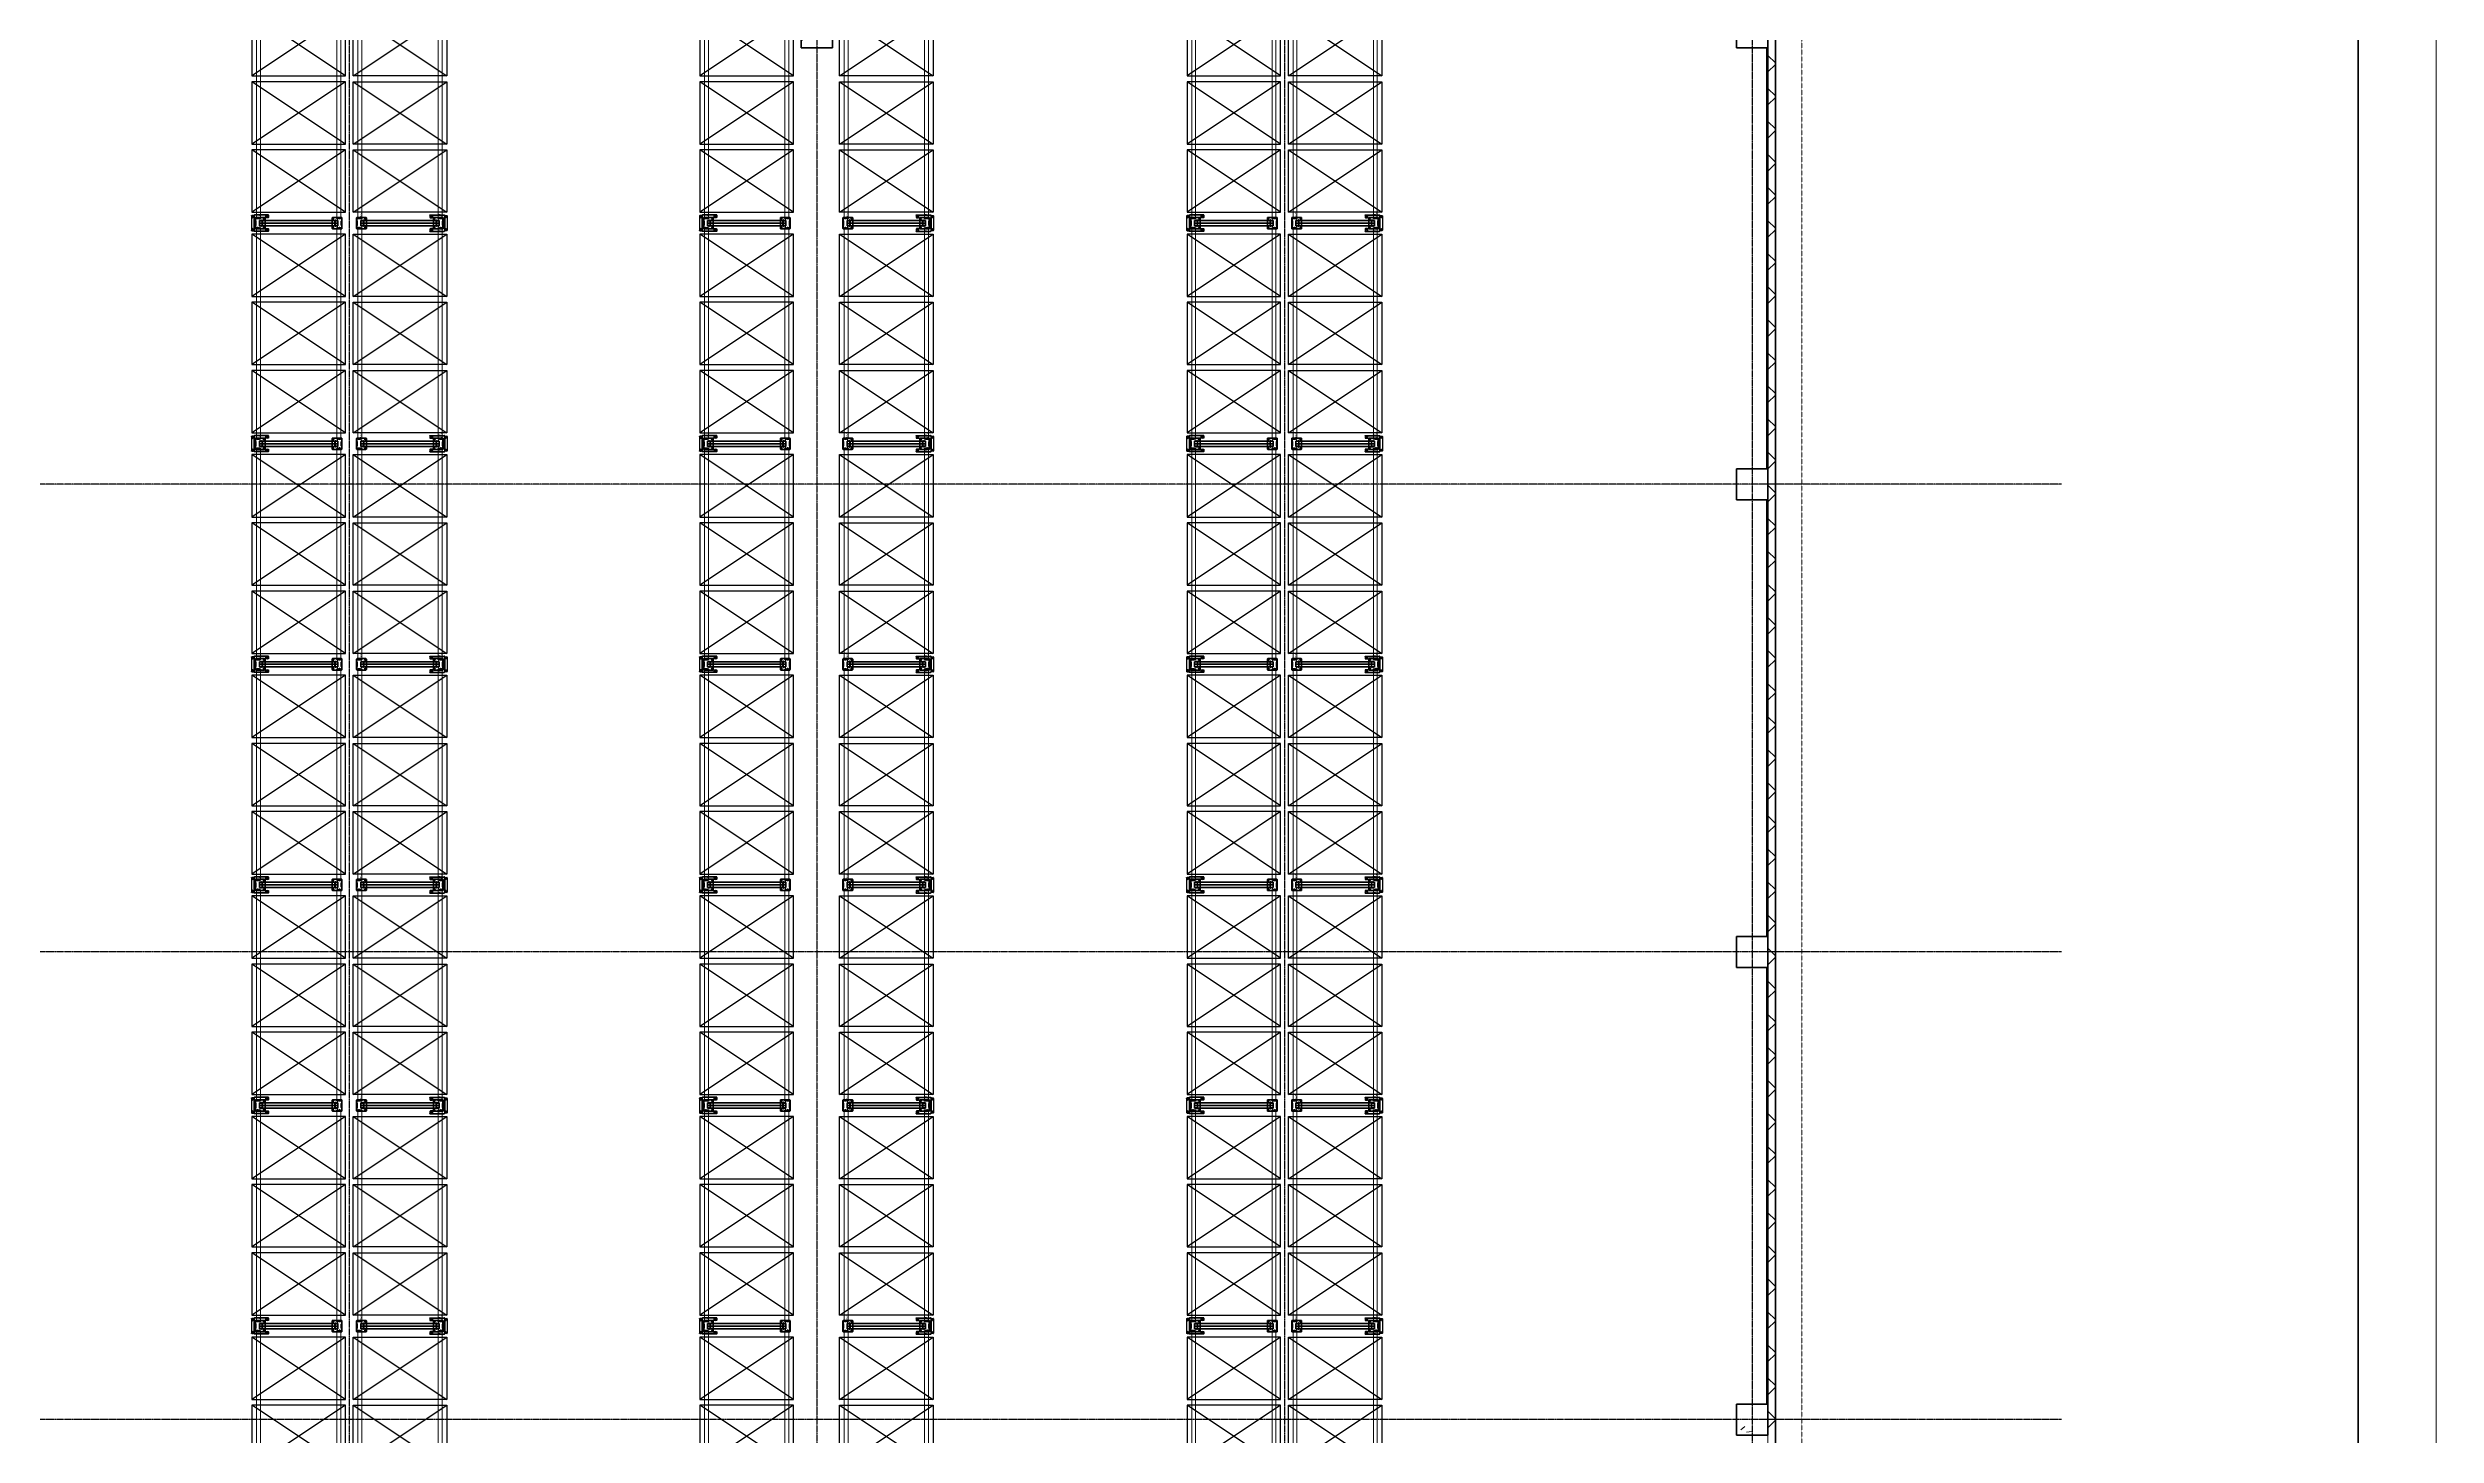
# Model space of a CAD drawing. Header units: millimetres. Extents: x 2140 to 223837, y 2113 to 170313.
# Drawn here: x 90293 to 120940, y 65558 to 83358 of the extents above; entities that cross this region are included whole.
import ezdxf

# ---------------------------------------------------------------- set-up
doc = ezdxf.new("R2010")
doc.units = ezdxf.units.MM
doc.linetypes.add('ADSK_Штриховая_ш3 п1_5', pattern=[4.5, 3, -1.5])
doc.linetypes.add('Линия сетки', pattern=[22.225, 12.7, -3.175, 3.175, -3.175])
for name, color, linetype, lineweight in [('1.Балка', 5, 'Continuous', 0), ('3.Опора', 7, 'Continuous', 0), ('G-ANNO-TTLB', 7, 'Continuous', 30), ('G-ANNO-TTLB-THIN', 7, 'Continuous', 20), ('S-COLS', 7, 'Continuous', 18)]:
    doc.layers.add(name, color=color, linetype=linetype, lineweight=lineweight)
for name, color, linetype in [('12.Секция', 7, 'Continuous'), ('2.Стойка', 7, 'Continuous'), ('отбойники', 1, 'Continuous'), ('Размеры', 7, 'Continuous'), ('Стены', 7, 'Continuous')]:
    doc.layers.add(name, color=color, linetype=linetype)
doc.styles.add('Курсив', font='isocpeui.ttf')
doc.dimstyles.new('Рзм блок', dxfattribs={"dimtxt": 40, "dimasz": 80, "dimexe": 0.18, "dimexo": 0, "dimgap": 5, "dimtad": 1, "dimtoh": 1, "dimdec": 0, "dimzin": 0, "dimdsep": 46, "dimtxsty": 'Курсив', "dimblk": 'NONE', "dimcen": 0.09, "dimse1": 1, "dimse2": 1, "dimsd1": 1, "dimsd2": 1, "dimadec": 0, "dimazin": 0, "dimtfac": 1, "dimtdec": 0, "dimtofl": 0, "dimtmove": 0, "dimatfit": 2, "dimldrblk": 'NONE', "dimfxl": 0.18, "dimtolj": 1, "dimtzin": 0, "dimarcsym": 0})

# ---------------------------------------------------------------- blocks, each defined once
blk = doc.blocks.new('Опора FSус 120')
at = {"layer": '3.Опора', "color": 0, "linetype": 'Continuous', "lineweight": 25}
for p, q in [((-73, 120), (-73, 5)), ((68, 125), (-68, 125)), ((-68, 0), (68, 0)), ((-34, 85), (-34, 71)), ((-34, 61), (-34, 71)), ((-31, 61), (-34, 61)), ((-31, 85), (-31, 71)), ((-31, 71), (-31, 61)), ((28, 91), (-28, 91)), ((28, 88), (-28, 88)), ((31, 71), (31, 85)), ((31, 61), (31, 71)), ((34, 61), (31, 61)), ((34, 71), (34, 85)), ((34, 71), (34, 61)), ((73, 5), (73, 120))]:
    blk.add_line(p, q, dxfattribs=at)
at = {"layer": '3.Опора', "color": 0}
for p, q in [((-30, 73), (-35, 73)), ((30, 73), (35, 73))]:
    blk.add_line(p, q, dxfattribs=at)
for points in [[(-31, 77.5), (-34, 77.5), (-34, 68.5), (-31, 68.5)], [(31, 77.5), (34, 77.5), (34, 68.5), (31, 68.5)]]:
    blk.add_lwpolyline(points, close=True, dxfattribs=at)
at = {"layer": '3.Опора', "color": 0, "linetype": 'Continuous', "lineweight": 25}
for centre in [(-56, 112), (56, 112)]:
    blk.add_circle(centre, 7.5, dxfattribs=at)
for centre, radius, start, end in [((-68, 120), 5, 90, 180), ((-68, 5), 5, 180, 270), ((-28, 85), 6, 90, 180), ((-28, 85), 3, 90, 180), ((28, 85), 6, 0, 90), ((28, 85), 3, 0, 90), ((68, 120), 5, 0, 90), ((68, 5), 5, 270, 0)]:
    blk.add_arc(centre, radius, start, end, dxfattribs=at)
blk = doc.blocks.new('Стойка FSус 120')
at = {"color": 0, "linetype": 'ByBlock', "lineweight": 0}
for p, q in [((-60, 42), (-60, 35)), ((-60, 20), (-53, 20)), ((-60, 5), (-60, -1)), ((-58, 42), (-58, 35)), ((-58, 31), (-57, 31)), ((-57, 9), (-58, 9)), ((-58, 5), (-58, -1)), ((-38, 53), (-57, 46)), ((-38, 51), (-57, 44)), ((-57, 33), (-56, 32)), ((-56, 8), (-57, 7)), ((-56, 29), (-56, 11)), ((-56, 26), (-54, 26)), ((-54, 14), (-56, 14)), ((-54, 29), (-54, 11)), ((-47, 73), (-39, 73)), ((-47, 73), (-47, 71)), ((-47, 71), (-39, 71)), ((-38, 62), (-34, 62)), ((-37, 69), (-37, 55)), ((-35, 66), (-37, 66)), ((-37, 58), (-35, 58)), ((-35, 69), (-35, 55)), ((-28, -2), (-26, 0)), ((-23, 2), (23, 2)), ((-23, 0), (23, 0)), ((26, 0), (28, -2)), ((38, 62), (34, 62)), ((35, 55), (35, 69)), ((37, 66), (35, 66)), ((35, 58), (37, 58)), ((37, 55), (37, 69)), ((57, 46), (38, 53)), ((57, 44), (38, 51)), ((39, 73), (47, 73)), ((39, 71), (47, 71)), ((47, 73), (47, 71)), ((60, 20), (53, 20)), ((54, 11), (54, 29)), ((56, 26), (54, 26)), ((54, 14), (56, 14)), ((56, 32), (57, 33)), ((56, 11), (56, 29)), ((57, 7), (56, 8)), ((57, 31), (58, 31)), ((58, 9), (57, 9)), ((58, 35), (58, 42)), ((58, -1), (58, 5)), ((60, 35), (60, 42)), ((60, -1), (60, 5)), ((-56, -3), (-48, -3)), ((-56, -5), (-48, -5)), ((-48, -3), (-46, -3)), ((-48, -3), (-48, -5)), ((-46, -5), (-48, -5)), ((-46, -3), (-46, -3)), ((-46, -3), (-37, -3)), ((-46, -5), (-46, -5)), ((-37, -5), (-46, -5)), ((-37, -3), (-36, -3)), ((-36, -5), (-37, -5)), ((-36, -3), (-29, -3)), ((-36, -3), (-36, -5)), ((-36, -5), (-29, -5)), ((-26, -3), (-25, -1)), ((25, -1), (26, -3)), ((29, -3), (36, -3)), ((29, -5), (36, -5)), ((37, -3), (36, -3)), ((36, -3), (36, -5)), ((36, -5), (37, -5)), ((46, -3), (37, -3)), ((37, -5), (46, -5)), ((48, -3), (46, -3)), ((46, -3), (46, -3)), ((46, -5), (48, -5)), ((46, -5), (46, -5)), ((48, -3), (56, -3)), ((48, -3), (48, -5)), ((48, -5), (56, -5))]:
    blk.add_line(p, q, dxfattribs=at)
for centre, radius, start, end in [((-56, 42), 4, 110, 180), ((-56, 35), 4, 180, 240), ((-56, 5), 4, 120, 180), ((-56, 42), 2, 110, 180), ((-56, 35), 2, 180, 240), ((-56, 5), 2, 120, 180), ((-58, 29), 2, 0, 60), ((-58, 11), 2, 300, 0), ((-58, 29), 4, 0, 60), ((-58, 11), 4, 300, 0), ((-39, 69), 4, 0, 90), ((-39, 69), 2, 0, 90), ((-39, 55), 4, 290, 0), ((-39, 55), 2, 290, 0), ((-23, -2), 4, 90, 150), ((-23, -2), 2, 90, 150), ((23, -2), 4, 30, 90), ((23, -2), 2, 30, 90), ((39, 69), 4, 90, 180), ((39, 55), 4, 180, 250), ((39, 69), 2, 90, 180), ((39, 55), 2, 180, 250), ((58, 29), 4, 120, 180), ((58, 11), 4, 180, 240), ((58, 29), 2, 120, 180), ((58, 11), 2, 180, 240), ((56, 42), 4, 0, 70), ((56, 42), 2, 0, 70), ((56, 35), 2, 300, 0), ((56, 5), 2, 0, 60), ((56, 35), 4, 300, 0), ((56, 5), 4, 0, 60), ((-56, -1), 4, 180, 270), ((-56, -1), 2, 180, 270), ((-29, -1), 2, 270, 330), ((-29, -1), 4, 270, 330), ((29, -1), 4, 210, 270), ((29, -1), 2, 210, 270), ((56, -1), 2, 270, 0), ((56, -1), 4, 270, 0)]:
    blk.add_arc(centre, radius, start, end, dxfattribs=at)
blk = doc.blocks.new('*D332')
at = {"layer": 'Defpoints', "color": 0, "linetype": 'ByBlock', "transparency": 16777216}
for p in [(65, 55), (65, 26), (2765, 55)]:
    blk.add_point(p, dxfattribs=at)
at = {"layer": 'Defpoints', "color": 0, "linetype": 'ByBlock', "transparency": 16777216, "insert": (2724, 41), "char_height": 20, "attachment_point": 5, "style": 'Курсив'}
blk.add_mtext('\\A1;2700', dxfattribs=at)
blk = doc.blocks.new('_None')
blk = doc.blocks.new('*D333')
at = {"layer": 'Defpoints', "color": 0, "linetype": 'ByBlock', "transparency": 16777216}
for p in [(65, 1064), (65, 1035), (2765, 1035)]:
    blk.add_point(p, dxfattribs=at)
at = {"layer": 'Defpoints', "color": 0, "linetype": 'ByBlock', "transparency": 16777216, "insert": (2724, 1080), "char_height": 20, "attachment_point": 5, "style": 'Курсив'}
blk.add_mtext('\\A1;2700', dxfattribs=at)
blk = doc.blocks.new('*U1979')
at = {"layer": 'Размеры', "color": 251, "true_color": 0x636466}
for p, q in [((-10, 0), (-5, 9)), ((-5, -9), (-10, 0)), ((-5, 9), (5, 9)), ((5, 9), (10, 0)), ((10, 0), (5, -9)), ((5, -9), (-5, -9))]:
    blk.add_line(p, q, dxfattribs=at)
for radius in [11, 5]:
    blk.add_circle((0, 0), radius, dxfattribs=at)
blk = doc.blocks.new('*U1980')
at = {"layer": 'Размеры', "color": 251, "true_color": 0x636466}
for p, q in [((-10, 0), (-5, 9)), ((-5, -9), (-10, 0)), ((-5, 9), (5, 9)), ((5, 9), (10, 0)), ((10, 0), (5, -9)), ((5, -9), (-5, -9))]:
    blk.add_line(p, q, dxfattribs=at)
for radius in [11, 5]:
    blk.add_circle((0, 0), radius, dxfattribs=at)
blk = doc.blocks.new('*U1981')
at = {"layer": 'Размеры', "color": 251, "true_color": 0x636466}
for p, q in [((-10, 0), (-5, 9)), ((-5, -9), (-10, 0)), ((-5, 9), (5, 9)), ((5, 9), (10, 0)), ((10, 0), (5, -9)), ((5, -9), (-5, -9))]:
    blk.add_line(p, q, dxfattribs=at)
for radius in [11, 5]:
    blk.add_circle((0, 0), radius, dxfattribs=at)
blk = doc.blocks.new('*U1975')
at = {"layer": 'Размеры', "color": 251, "true_color": 0x636466}
for p, q in [((-10, 0), (-5, 9)), ((-5, -9), (-10, 0)), ((-5, 9), (5, 9)), ((5, 9), (10, 0)), ((10, 0), (5, -9)), ((5, -9), (-5, -9))]:
    blk.add_line(p, q, dxfattribs=at)
for radius in [11, 5]:
    blk.add_circle((0, 0), radius, dxfattribs=at)
blk = doc.blocks.new('*U1875')
h = blk.add_hatch(color=0)
h.dxf.hatch_style = 1
h.paths.add_polyline_path([(105, 160), (101, 160), (101, 160), (101, 60), (105, 60)])
h.paths.add_polyline_path([(-101, 160), (-105, 160), (-105, 60), (-101, 60)])
h.paths.add_polyline_path([(105, -22), (105, 29), (101, 29), (101, -22), (101, -22, -0.414214), (97, -26), (-97, -26, -0.414214), (-101, -22), (-101, 29), (-105, 29), (-105, -22, 0.414214), (-97, -30), (97, -30, 0.414214)])
at = {"color": 0}
for p, q in [((-100, 54), (-106, 54)), ((-100, 34), (-106, 34)), ((106, 54), (100, 54)), ((106, 34), (100, 34))]:
    blk.add_line(p, q, dxfattribs=at)
at = {"color": 0, "linetype": 'Continuous', "lineweight": 25}
for p, q in [((-105, 160), (-101, 160)), ((-105, 160), (-105, 46)), ((-105, 46), (-105, 42)), ((-105, 46), (-105, 42)), ((-105, 46), (-105, 42)), ((-105, 42), (-105, -22)), ((-105, 42), (-105, -22)), ((-101, 160), (-101, 160)), ((-97, 160), (-101, 160)), ((-101, 160), (-101, 46)), ((-101, 125), (-97, 125)), ((-101, 42), (-101, 46)), ((-101, 42), (-101, 46)), ((-101, 42), (-101, 46)), ((-101, 42), (-101, -22)), ((-101, 42), (-101, -22)), ((-75, 160), (-97, 160)), ((-97, 125), (-75, 125)), ((-70, 130), (-70, 155)), ((70, 155), (70, 130)), ((97, 160), (75, 160)), ((75, 125), (97, 125)), ((101, 160), (97, 160)), ((97, 125), (101, 125)), ((101, 160), (101, 46)), ((101, 160), (105, 160)), ((101, 160), (101, 160)), ((101, 47), (101, 42)), ((101, 47), (101, 42)), ((101, 42), (101, 46)), ((101, 42), (101, -22)), ((101, 42), (101, -22)), ((105, 160), (105, 46)), ((105, 160), (105, 160)), ((105, 42), (105, 47)), ((105, 42), (105, 47)), ((105, 46), (105, 42)), ((105, 42), (105, -22)), ((105, 42), (105, -22)), ((97, -26), (-97, -26)), ((97, -30), (-97, -30)), ((-97, -30), (-97, -34)), ((-97, -56), (-97, -34)), ((92, -61), (-92, -61)), ((97, -34), (97, -30)), ((97, -34), (97, -56))]:
    blk.add_line(p, q, dxfattribs=at)
at = {"color": 61, "true_color": 0xedee99}
blk.add_line((0, 0), (0, -5), dxfattribs=at)
at = {"color": 0}
for points in [[(-101, 60), (-105, 60), (-105, 29), (-101, 29)], [(105, 60), (101, 60), (101, 29), (105, 29)]]:
    blk.add_lwpolyline(points, close=True, dxfattribs=at)
at = {"color": 0, "linetype": 'Continuous', "lineweight": 25}
for centre in [(-82, 143), (82, 143), (-80, -49), (80, -49)]:
    blk.add_circle(centre, 6, dxfattribs=at)
for centre, radius, start, end in [((-75, 155), 5, 0, 90), ((-75, 130), 5, 270, 0), ((75, 155), 5, 90, 180), ((75, 130), 5, 180, 270), ((-97, -22), 8, 180, 270), ((-97, -22), 4, 180, 270), ((-92, -56), 5, 180, 270), ((92, -56), 5, 270, 0), ((97, -22), 8, 270, 0), ((97, -22), 4, 270, 0)]:
    blk.add_arc(centre, radius, start, end, dxfattribs=at)
at = {"layer": 'отбойники', "color": 0, "rotation": 180}
for name, p in [('*U1981', (-82, 143)), ('*U1975', (82, 143)), ('*U1980', (-80, -49)), ('*U1979', (80, -49))]:
    blk.add_blockref(name, p, dxfattribs=at)
blk = doc.blocks.new('Сборный железобетон-Колонна 1 - 800x400-V47-В_АР_ПЭ_01 Этаж')
at = {"layer": 'S-COLS', "lineweight": 9}
h = blk.add_hatch(dxfattribs=at)
h.set_pattern_fill('FP_48', color=256, style=0, pattern_type=2)
h.set_pattern_definition([(320, (847.8, 36276.9), (-127.512, -1457.472), [152.4, -1676.4]), (265, (847.8, 36276.9), (1528.454, 281.94), [121.92, -1341.12]), (10.451, (837.2, 36155.4), (1400.93, -1175.54), [129.52, -1424.72]), (316.184, (1254.2, 36276.9), (-336.34, -2168.63), [228.6, -2514.6]), (6.636, (1226.2, 36096.2), (1979.42, -1899.22), [194.28, -2137.08]), (261.184, (1254.2, 36277), (1979.4, -1899.24), [182.88, -2011.68]), (291, (1152.6, 36073.7), (-818.12, -1212.915), [152.4, -1676.4]), (236, (1152.6, 36073.7), (1473.504, -494.42), [121.92, -1341.12]), (341.451, (1084.4, 35972.6), (655.37, -1707.337), [129.52, -1424.72]), (307.5, (847.8, 36276.9), (676.44, -24.7094), [67.056, -1257.808, 67.056, -2640.584]), (307.5, (847.8, 36276.9), (676.44, -24.7094), [-1391.92, -1294.384, 67.056, -1279.144]), (277.5, (847.8, 36276.9), (801.444, -534.558), [67.056, -709.168, 67.056, -1227.328, -513.08]), (277.5, (847.8, 36276.9), (801.444, -534.558), [-2070.608, 67.056, -446.024]), (237.5, (847.8, 36730.04), (-45.831, -1084.7275), [67.056, -440.944, 67.056, -1517.904, -2103.12]), (237.5, (847.8, 36730.04), (-45.831, -1084.7275), [-2092.96, 67.056, -2036.064]), (227.5, (847.8, 36933.2), (203.414, -1185.035), [67.056, -593.344, 67.056, -985.52, -1493.52]), (227.5, (847.8, 36933.2), (203.414, -1185.035), [-1712.976, 67.056, -1426.464])])
h.paths.add_polyline_path([(-425, -175), (375, -175), (375, 225), (-425, 225), (-425, -165)], flags=0)
at = {"layer": 'S-COLS', "lineweight": 40}
for p, q in [((375, 225), (-425, 225)), ((-425, 225), (-425, 215)), ((-425, 215), (-425, -165)), ((375, 215), (375, 225)), ((375, -165), (375, 215)), ((-425, -165), (-425, -175)), ((-425, -175), (375, -175)), ((375, -175), (375, -165))]:
    blk.add_line(p, q, dxfattribs=at)
blk = doc.blocks.new('_Лист АР - А1К-736802-План на отм_ 0_000')
at = {"layer": 'G-ANNO-TTLB', "lineweight": 50}
blk.add_line((-197, -143.5), (-197, 687.5), dxfattribs=at)
at = {"layer": 'G-ANNO-TTLB-THIN'}
blk.add_line((-192, 692.5), (-192, -148.5), dxfattribs=at)
blk = doc.blocks.new('Сборный железобетон-Колонна 1 - 800x400-V29-В_АР_ПЭ_01 Этаж')
at = {"layer": 'S-COLS', "lineweight": 9}
h = blk.add_hatch(dxfattribs=at)
h.set_pattern_fill('FP_30', color=256, style=0, pattern_type=2)
h.set_pattern_definition([(320, (847.8, 48276.9), (-127.512, -1457.472), [152.4, -1676.4]), (265, (847.8, 48276.9), (1528.454, 281.942), [121.92, -1341.12]), (10.451, (837.2, 48155.4), (1400.933, -1175.54), [129.52, -1424.72]), (316.184, (1254.2, 48276.9), (-336.34, -2168.63), [228.6, -2514.6]), (6.636, (1226.2, 48096.2), (1979.42, -1899.22), [194.28, -2137.08]), (261.184, (1254.2, 48277), (1979.4, -1899.24), [182.88, -2011.68]), (291, (1152.6, 48073.7), (-818.121, -1212.915), [152.4, -1676.4]), (236, (1152.6, 48073.7), (1473.504, -494.417), [121.92, -1341.12]), (341.451, (1084.4, 47972.6), (655.37, -1707.337), [129.52, -1424.72]), (307.5, (847.8, 48276.9), (676.44, -24.7094), [67.056, -1257.808, 67.056, -2640.584]), (307.5, (847.8, 48276.9), (676.44, -24.7094), [-1391.92, -1294.384, 67.056, -1279.144]), (277.5, (847.8, 48276.9), (801.444, -534.558), [67.056, -709.168, 67.056, -1227.328, -513.08]), (277.5, (847.8, 48276.9), (801.444, -534.558), [-2070.608, 67.056, -446.024]), (237.5, (847.8, 48730.04), (-45.831, -1084.7275), [67.056, -440.944, 67.056, -1517.904, -2103.12]), (237.5, (847.8, 48730.04), (-45.831, -1084.7275), [-2092.96, 67.056, -2036.064]), (227.5, (847.8, 48933.2), (203.414, -1185.035), [67.056, -593.344, 67.056, -985.52, -1493.52]), (227.5, (847.8, 48933.2), (203.414, -1185.035), [-1712.976, 67.056, -1426.464])])
h.paths.add_polyline_path([(-425, 225), (-425, -175), (375, -175), (375, 225)], flags=0)
at = {"layer": 'S-COLS', "lineweight": 40}
for p, q in [((375, 225), (-425, 225)), ((-425, 225), (-425, 215)), ((-425, 215), (-425, -165)), ((375, 215), (375, 225)), ((375, -165), (375, 215)), ((-425, -165), (-425, -175)), ((-425, -175), (375, -175)), ((375, -175), (375, -165))]:
    blk.add_line(p, q, dxfattribs=at)
blk = doc.blocks.new('Сборный железобетон-Колонна квадратного сечения - 400x400-V62-В_АР_ПЭ_01 Этаж')
at = {"layer": 'S-COLS', "lineweight": 9}
h = blk.add_hatch(dxfattribs=at)
h.set_pattern_fill('FP_63', color=256, style=0, pattern_type=2)
h.set_pattern_definition([(50, (-48276.9, 6897.8), (1457.472, -127.512), [152.4, -1676.4]), (355, (-48276.9, 6897.8), (-281.942, 1528.454), [121.92, -1341.12]), (100.451, (-48155.4, 6887.2), (1175.54, 1400.933), [129.52, -1424.72]), (46.184, (-48276.9, 7304.2), (2168.63, -336.34), [228.6, -2514.6]), (96.636, (-48096.2, 7276.2), (1899.22, 1979.42), [194.28, -2137.08]), (351.184, (-48277, 7304.2), (1899.24, 1979.4), [182.88, -2011.68]), (21, (-48073.7, 7202.6), (1212.915, -818.121), [152.4, -1676.4]), (326, (-48073.7, 7202.6), (494.417, 1473.504), [121.92, -1341.12]), (71.451, (-47972.6, 7134.4), (1707.337, 655.37), [129.52, -1424.72]), (37.5, (-48276.9, 6897.8), (24.7094, 676.44), [67.056, -1257.808, 67.056, -2640.584]), (37.5, (-48276.9, 6897.8), (24.7094, 676.44), [-1391.92, -1294.384, 67.056, -1279.144]), (7.5, (-48276.9, 6897.8), (534.558, 801.444), [67.056, -709.168, 67.056, -1227.328, -513.08]), (7.5, (-48276.9, 6897.8), (534.558, 801.444), [-2070.608, 67.056, -446.024]), (327.5, (-48730.04, 6897.8), (1084.7275, -45.831), [67.056, -440.944, 67.056, -3621.024]), (327.5, (-48730.04, 6897.8), (1084.7275, -45.831), [-575.056, -1517.904, 67.056, -2036.064]), (317.5, (-48933.2, 6897.8), (1185.035, 203.414), [67.056, -593.344, 67.056, -985.52, -1493.52]), (317.5, (-48933.2, 6897.8), (1185.035, 203.414), [-1712.976, 67.056, -1426.464])])
h.paths.add_polyline_path([(-225, -175), (175, -175), (173, 225), (-225, 225)], flags=0)
at = {"layer": 'S-COLS', "lineweight": 40}
for p, q in [((-223, 225), (-225, 225)), ((-225, 225), (-225, -175)), ((173, 225), (-223, 225)), ((175, 225), (173, 225)), ((175, -175), (175, 225)), ((-225, -175), (-223, -175)), ((-223, -175), (173, -175)), ((173, -175), (175, -175))]:
    blk.add_line(p, q, dxfattribs=at)
blk = doc.blocks.new('Сборный железобетон-Колонна квадратного сечения - 400x400-V63-В_АР_ПЭ_01 Этаж')
at = {"layer": 'S-COLS', "lineweight": 9}
h = blk.add_hatch(dxfattribs=at)
h.set_pattern_fill('FP_64', color=256, style=0, pattern_type=2)
h.set_pattern_definition([(50, (-48276.9, 12897.8), (1457.472, -127.512), [152.4, -1676.4]), (355, (-48276.9, 12897.8), (-281.942, 1528.454), [121.92, -1341.12]), (100.451, (-48155.4, 12887.2), (1175.54, 1400.933), [129.52, -1424.72]), (46.184, (-48276.9, 13304.2), (2168.63, -336.34), [228.6, -2514.6]), (96.636, (-48096.2, 13276.2), (1899.22, 1979.42), [194.28, -2137.08]), (351.184, (-48277, 13304.2), (1899.24, 1979.4), [182.88, -2011.68]), (21, (-48073.7, 13202.6), (1212.915, -818.121), [152.4, -1676.4]), (326, (-48073.7, 13202.6), (494.417, 1473.504), [121.92, -1341.12]), (71.451, (-47972.6, 13134.4), (1707.337, 655.37), [129.52, -1424.72]), (37.5, (-48276.9, 12897.8), (24.7094, 676.44), [67.056, -1257.808, 67.056, -2640.584]), (37.5, (-48276.9, 12897.8), (24.7094, 676.44), [-1391.92, -1294.384, 67.056, -1279.144]), (7.5, (-48276.9, 12897.8), (534.558, 801.444), [67.056, -709.168, 67.056, -1740.408]), (7.5, (-48276.9, 12897.8), (534.558, 801.444), [-843.28, -1227.328, 67.056, -446.024]), (327.5, (-48730.04, 12897.8), (1084.7275, -45.831), [67.056, -440.944, 67.056, -3621.024]), (327.5, (-48730.04, 12897.8), (1084.7275, -45.831), [-575.056, -1517.904, 67.056, -2036.064]), (317.5, (-48933.2, 12897.8), (1185.035, 203.414), [67.056, -593.344, 67.056, -985.52, -1493.52]), (317.5, (-48933.2, 12897.8), (1185.035, 203.414), [-1712.976, 67.056, -1426.464])])
h.paths.add_polyline_path([(-225, -175), (175, -175), (173, 225), (-225, 225)], flags=0)
at = {"layer": 'S-COLS', "lineweight": 40}
for p, q in [((-223, 225), (-225, 225)), ((-225, 225), (-225, -175)), ((173, 225), (-223, 225)), ((175, 225), (173, 225)), ((175, -175), (175, 225)), ((-225, -175), (-223, -175)), ((-223, -175), (173, -175)), ((173, -175), (175, -175))]:
    blk.add_line(p, q, dxfattribs=at)
blk = doc.blocks.new('Сборный железобетон-Колонна квадратного сечения - 400x400-V64-В_АР_ПЭ_01 Этаж')
at = {"layer": 'S-COLS', "lineweight": 9}
h = blk.add_hatch(dxfattribs=at)
h.set_pattern_fill('FP_65', color=256, style=0, pattern_type=2)
h.set_pattern_definition([(50, (-48276.9, 18897.8), (1457.472, -127.512), [152.4, -1676.4]), (355, (-48276.9, 18897.8), (-281.942, 1528.454), [121.92, -1341.12]), (100.451, (-48155.4, 18887.2), (1175.54, 1400.933), [129.52, -1424.72]), (46.184, (-48276.9, 19304.2), (2168.63, -336.34), [228.6, -2514.6]), (96.636, (-48096.2, 19276.2), (1899.22, 1979.42), [194.28, -2137.08]), (351.184, (-48277, 19304.2), (1899.24, 1979.4), [182.88, -2011.68]), (21, (-48073.7, 19202.6), (1212.915, -818.121), [152.4, -1676.4]), (326, (-48073.7, 19202.6), (494.417, 1473.504), [121.92, -1341.12]), (71.451, (-47972.6, 19134.4), (1707.337, 655.37), [129.52, -1424.72]), (37.5, (-48276.9, 18897.8), (24.7094, 676.44), [67.056, -1257.808, 67.056, -2640.584]), (37.5, (-48276.9, 18897.8), (24.7094, 676.44), [-1391.92, -1294.384, 67.056, -1279.144]), (7.5, (-48276.9, 18897.8), (534.558, 801.444), [67.056, -709.168, 67.056, -1740.408]), (7.5, (-48276.9, 18897.8), (534.558, 801.444), [-843.28, -1227.328, 67.056, -446.024]), (327.5, (-48730.04, 18897.8), (1084.7275, -45.831), [67.056, -440.944, 67.056, -3621.024]), (327.5, (-48730.04, 18897.8), (1084.7275, -45.831), [-575.056, -1517.904, 67.056, -2036.064]), (317.5, (-48933.2, 18897.8), (1185.035, 203.414), [67.056, -593.344, 67.056, -985.52, -1493.52]), (317.5, (-48933.2, 18897.8), (1185.035, 203.414), [-1712.976, 67.056, -1426.464])])
h.paths.add_polyline_path([(-225, -175), (175, -175), (173, 225), (-225, 225)], flags=0)
at = {"layer": 'S-COLS', "lineweight": 40}
for p, q in [((-223, 225), (-225, 225)), ((-225, 225), (-225, -175)), ((173, 225), (-223, 225)), ((175, 225), (173, 225)), ((175, -175), (175, 225)), ((-225, -175), (-223, -175)), ((-223, -175), (173, -175)), ((173, -175), (175, -175))]:
    blk.add_line(p, q, dxfattribs=at)
blk = doc.blocks.new('Помещение')
at = {"lineweight": 9}
h = blk.add_hatch(dxfattribs=at)
h.set_pattern_fill('FP_99', color=256, style=0, pattern_type=2)
h.set_pattern_definition([(45, (61770, 82517.75), (-212.132, 212.132), []), (135, (61770, 82517.75), (-212.132, -212.132), [])])
h.paths.add_polyline_path([(110319.9036, 33246.9347), (110319.9036, 37634.9347), (110223.9036, 37634.9347), (110223.9036, 33246.9347)], flags=0)
h.paths.add_polyline_path([(110319.9036, 38644.9347), (110319.9036, 42044.9347), (110223.9036, 42044.9347), (110223.9036, 38644.9347)], flags=0)
h.paths.add_polyline_path([(110319.9036, 43054.9347), (110319.9036, 45994.9347), (110223.9036, 45994.9347), (110223.9036, 43054.9347), (110243.1196, 43054.9347)], flags=0)
h.paths.add_polyline_path([(110319.9036, 48494.9347), (110319.9036, 48794.9347), (110223.9036, 48794.9347), (110223.9036, 48494.9347)], flags=0)
h.paths.add_polyline_path([(110319.9036, 51294.9347), (110319.9036, 96224.9347), (110223.9036, 96224.9347), (110223.9036, 51294.9347)], flags=0)
h.paths.add_polyline_path([(110223.9036, 97234.9347), (110319.9036, 97234.9347), (110319.9036, 141994.9347), (110223.9036, 141994.9347), (110223.9036, 97632.6116)], flags=0)
h.paths.add_polyline_path([(110223.9036, 144494.9347), (110319.9036, 144494.9347), (110319.9036, 144794.9347), (110223.9036, 144794.9347)], flags=0)
h.paths.add_polyline_path([(110319.9036, 147294.9347), (110319.9036, 150434.9347), (110223.9036, 150434.9347), (110223.9036, 147294.9347)], flags=0)
h.paths.add_polyline_path([(110319.9036, 151444.9347), (110319.9036, 159946.9347), (110223.9036, 159944.9347), (110223.9036, 151444.9347)], flags=0)
at = {"color": 9, "linetype": 'Линия сетки', "true_color": 0xc7c8ca}
for p, q in [((92021.9036, 162172.4828), (92021.9036, 22887.2413)), ((98021.9036, 162172.4828), (98021.9036, 22887.2413)), ((104021.9036, 162172.4828), (104021.9036, 22887.2413)), ((110021.9036, 162172.4828), (110021.9036, 22887.2413)), ((113992.9741, 75644.9347), (7061.0864, 75644.9347)), ((113992.9741, 69644.9347), (7061.0864, 69644.9347)), ((113992.9741, 63644.9347), (7061.0864, 63644.9347))]:
    blk.add_line(p, q, dxfattribs=at)
at = {"lineweight": 18}
for p, q in [((110223.9036, 51294.9347), (110223.9036, 96224.9347)), ((110319.9036, 51294.9347), (110319.9036, 96224.9347))]:
    blk.add_line(p, q, dxfattribs=at)
at = {"lineweight": 40}
for p, q in [((110321.9036, 51294.9347), (110321.9036, 96224.9347)), ((110221.9036, 81244.9347), (110221.9036, 75844.9347)), ((110221.9036, 75444.9347), (110221.9036, 69844.9347)), ((110221.9036, 69444.9347), (110221.9036, 63844.9347))]:
    blk.add_line(p, q, dxfattribs=at)
at = {"color": 7, "linetype": 'ADSK_Штриховая_ш3 п1_5', "lineweight": 18}
blk.add_line((110661.9036, 95929.9347), (110661.9036, 43199.9347), dxfattribs=at)
for p, q in [((110211.9036, 75844.9347), (110211.9036, 81244.9347)), ((110211.9036, 69844.9347), (110211.9036, 75444.9347)), ((110211.9036, 63844.9347), (110211.9036, 69444.9347))]:
    blk.add_line(p, q)
at = {"lineweight": 9, "xscale": 200, "yscale": 200, "zscale": 200}
blk.add_blockref('_Лист АР - А1К-736802-План на отм_ 0_000', (157200, 29700), dxfattribs=at)
at = {"rotation": 90.0000000000002}
for name, p in [('Сборный железобетон-Колонна 1 - 800x400-V47-В_АР_ПЭ_01 Этаж', (98046.9036, 81669.9347)), ('Сборный железобетон-Колонна 1 - 800x400-V47-В_АР_ПЭ_01 Этаж', (98046.9036, 81669.9347)), ('Сборный железобетон-Колонна 1 - 800x400-V29-В_АР_ПЭ_01 Этаж', (110046.9036, 81669.9347))]:
    blk.add_blockref(name, p, dxfattribs=at)
for name, p in [('Сборный железобетон-Колонна квадратного сечения - 400x400-V62-В_АР_ПЭ_01 Этаж', (110046.9036, 75619.9347)), ('Сборный железобетон-Колонна квадратного сечения - 400x400-V63-В_АР_ПЭ_01 Этаж', (110046.9036, 69619.9347)), ('Сборный железобетон-Колонна квадратного сечения - 400x400-V64-В_АР_ПЭ_01 Этаж', (110046.9036, 63619.9347))]:
    blk.add_blockref(name, p)
blk = doc.blocks.new('*U326')
h = blk.add_hatch(color=0)
h.dxf.hatch_style = 1
h.paths.add_polyline_path([(65, 1039), (65, 1031), (61, 1031), (61, 1039), (61, 1091, 0.4142136), (57, 1095), (35.5, 1095), (27.5, 1095), (27.5, 1099), (35.5, 1099), (57, 1099, -0.4142136), (65, 1091)])
h = blk.add_hatch(color=0)
h.dxf.hatch_style = 1
h.paths.add_polyline_path([(2802.5, 1095), (2794.5, 1095), (2773, 1095, 0.4142136), (2769, 1091), (2769, 1039), (2769, 1031), (2765, 1031), (2765, 1039), (2765, 1091, -0.4142136), (2773, 1099), (2794.5, 1099), (2802.5, 1099)])
h = blk.add_hatch(color=0)
h.dxf.hatch_style = 1
h.paths.add_polyline_path([(65, 51), (65, 59), (61, 59), (61, 51), (61, -1, -0.4142136), (57, -5), (35.5, -5), (27.5, -5), (27.5, -9), (35.5, -9), (57, -9, 0.4142136), (65, -1)])
h = blk.add_hatch(color=0)
h.dxf.hatch_style = 1
h.paths.add_polyline_path([(2802.5, -5), (2794.5, -5), (2773, -5, -0.4142136), (2769, -1), (2769, 51), (2769, 59), (2765, 59), (2765, 51), (2765, -1, 0.4142136), (2773, -9), (2794.5, -9), (2802.5, -9)])
at = {"color": 18, "true_color": 0x000000}
for points in [[(-34, 1048), (0, 1048), (0, 42), (-34, 42)], [(0, 1048), (34, 1048), (34, 42), (0, 42)], [(2830, 1048), (2796, 1048), (2796, 42), (2830, 42)], [(2864, 1048), (2830, 1048), (2830, 42), (2864, 42)]]:
    blk.add_lwpolyline(points, close=True, dxfattribs=at)
at = {"color": 61, "true_color": 0xedee99}
for points in [[(54, 1064.5), (56, 1064.5), (56, 1075.5), (54, 1075.5)], [(58, 1064.5), (60, 1064.5), (60, 1075.5), (58, 1075.5)], [(54, 25.5), (56, 25.5), (56, 14.5), (54, 14.5)], [(58, 25.5), (60, 25.5), (60, 14.5), (58, 14.5)]]:
    blk.add_lwpolyline(points, close=True, dxfattribs=at)
at = {"layer": '1.Балка', "color": 0, "linetype": 'ByBlock'}
for p, q in [((35.5, 1099), (27.5, 1099)), ((27.5, 1099), (27.5, 1095)), ((27.5, 1095), (35.5, 1095)), ((57, 1099), (35.5, 1099)), ((57, 1095), (35.5, 1095)), ((61, 1039), (61, 1091)), ((61, 1039), (61, 1031)), ((61, 1031), (65, 1031)), ((65, 1039), (65, 1091)), ((65, 1085.5), (2765, 1085.5)), ((2765, 1085.5), (65, 1085.5)), ((65, 1031), (65, 1039)), ((2765, 1035.5), (65, 1035.5)), ((2765, 1039), (2765, 1091)), ((2765, 1031), (2765, 1039)), ((2769, 1031), (2765, 1031)), ((2769, 1039), (2769, 1091)), ((2769, 1039), (2769, 1031)), ((2773, 1099), (2794.5, 1099)), ((2773, 1095), (2794.5, 1095)), ((2794.5, 1099), (2802.5, 1099)), ((2802.5, 1095), (2794.5, 1095)), ((2802.5, 1099), (2802.5, 1095)), ((61, 59), (65, 59)), ((61, 51), (61, 59)), ((61, 51), (61, -1)), ((65, 59), (65, 51)), ((2765, 54.5), (65, 54.5)), ((65, 51), (65, -1)), ((65, 4.5), (2765, 4.5)), ((2765, 4.5), (65, 4.5)), ((2769, 59), (2765, 59)), ((2765, 59), (2765, 51)), ((2765, 51), (2765, -1)), ((2769, 51), (2769, 59)), ((2769, 51), (2769, -1)), ((27.5, -9), (27.5, -5)), ((27.5, -5), (35.5, -5)), ((35.5, -9), (27.5, -9)), ((57, -5), (35.5, -5)), ((57, -9), (35.5, -9)), ((2773, -5), (2794.5, -5)), ((2773, -9), (2794.5, -9)), ((2802.5, -5), (2794.5, -5)), ((2794.5, -9), (2802.5, -9)), ((2802.5, -9), (2802.5, -5))]:
    blk.add_line(p, q, dxfattribs=at)
for centre, radius, start, end in [((57, 1091), 8, 0, 90), ((57, 1091), 4, 0, 90), ((2773, 1091), 8, 90, 180), ((2773, 1091), 4, 90, 180), ((57, -1), 4, 270, 0), ((57, -1), 8, 270, 0), ((2773, -1), 8, 180, 270), ((2773, -1), 4, 180, 270)]:
    blk.add_arc(centre, radius, start, end, dxfattribs=at)
at = {"layer": '2.Стойка', "color": 61, "linetype": 'ByBlock', "true_color": 0xedee99}
for p, q in [((60, 1070), (52.3, 1070)), ((60, 20), (52.3, 20))]:
    blk.add_line(p, q, dxfattribs=at)
at = {"layer": '2.Стойка', "color": 18, "true_color": 0x000000, "xscale": -1, "rotation": 180}
blk.add_blockref('Стойка FSус 120', (0, 1090), dxfattribs=at)
at = {"layer": '2.Стойка', "color": 18, "true_color": 0x000000, "rotation": 180}
blk.add_blockref('Стойка FSус 120', (2830, 1090), dxfattribs=at)
at = {"layer": '2.Стойка', "color": 18, "true_color": 0x000000}
blk.add_blockref('Стойка FSус 120', (0, 0), dxfattribs=at)
at = {"layer": '2.Стойка', "color": 18, "true_color": 0x000000, "xscale": -1}
blk.add_blockref('Стойка FSус 120', (2830, 0), dxfattribs=at)
at = {"layer": '3.Опора', "color": 18, "true_color": 0x000000, "xscale": -1, "rotation": 180}
blk.add_blockref('Опора FSус 120', (0, 1101), dxfattribs=at)
at = {"layer": '3.Опора', "color": 18, "true_color": 0x000000, "rotation": 180}
blk.add_blockref('Опора FSус 120', (2830, 1101), dxfattribs=at)
at = {"layer": '3.Опора', "color": 18, "true_color": 0x000000}
blk.add_blockref('Опора FSус 120', (0, -11), dxfattribs=at)
at = {"layer": '3.Опора', "color": 18, "true_color": 0x000000, "xscale": -1}
blk.add_blockref('Опора FSус 120', (2830, -11), dxfattribs=at)
at = {"layer": 'Defpoints', "color": 0, "linetype": 'ByBlock'}
for base, p1, p2, picture, middle in [((65, 1064.4), (2765, 1035.5), (65, 1035.5), '*D333', (2724.3, 1064.4)), ((65, 25.6), (2765, 54.5), (65, 54.5), '*D332', (2724.3, 25.6))]:
    dim = blk.add_linear_dim(base=base, p1=p1, p2=p2, dimstyle='Рзм блок', override={"dimtxt": 20}, dxfattribs=at)
    dim.commit()
    dim.dimension.update_dxf_attribs({"geometry": picture, "text_midpoint": middle, "dimtype": 128})
blk = doc.blocks.new('Секц ЕПМ 2700')
at = {"color": 0}
for points in [[(140, 44), (940, 44), (940, -1156), (140, -1156)], [(1015, 44), (1815, 44), (1815, -1156), (1015, -1156)], [(1890, 44), (2690, 44), (2690, -1156), (1890, -1156)]]:
    blk.add_lwpolyline(points, close=True, dxfattribs=at)
for points in [[(140, -1156), (940, 44), (940, -1156), (140, 44)], [(1015, -1156), (1815, 44), (1815, -1156), (1015, 44)], [(1890, -1156), (2690, 44), (2690, -1156), (1890, 44)]]:
    blk.add_lwpolyline(points, dxfattribs=at)
at = {"color": 1, "rotation": 180}
for p in [(0, -11), (2830, -11)]:
    blk.add_blockref('*U1875', p, dxfattribs=at)
at = {"layer": '12.Секция', "color": 1}
blk.add_blockref('*U326', (0, -1101), dxfattribs=at)

msp = doc.modelspace()

# ---------------------------------------------------------------- block references
at = {"xscale": -1, "rotation": 89.99999999999184}
for p in [(92955.7, 83937.9), (98705.7, 83937.9), (104955.7, 83937.9), (92955.7, 81107.9), (98705.7, 81107.9), (104955.7, 81107.9), (92955.7, 78277.9), (98705.7, 78277.9), (104955.7, 78277.9), (92955.7, 75447.9), (98705.7, 75447.9), (104955.7, 75447.9), (92955.7, 72617.9), (98705.7, 72617.9), (104955.7, 72617.9), (92955.7, 69787.9), (98705.7, 69787.9), (104955.7, 69787.9), (92955.7, 66957.9), (98705.7, 66957.9), (104955.7, 66957.9)]:
    msp.add_blockref('Секц ЕПМ 2700', p, dxfattribs=at)
at = {"rotation": 270.0000000000082}
for p in [(95367.7, 83937.9), (101607.7, 83937.9), (107367.7, 83937.9), (95367.7, 81107.9), (101607.7, 81107.9), (107367.7, 81107.9), (95367.7, 78277.9), (101607.7, 78277.9), (107367.7, 78277.9), (95367.7, 75447.9), (101607.7, 75447.9), (107367.7, 75447.9), (95367.7, 72617.9), (101607.7, 72617.9), (107367.7, 72617.9), (95367.7, 69787.9), (101607.7, 69787.9), (107367.7, 69787.9), (95367.7, 66957.9), (101607.7, 66957.9), (107367.7, 66957.9)]:
    msp.add_blockref('Секц ЕПМ 2700', p, dxfattribs=at)

# ---------------------------------------------------------------- next in the draw order: block references
at = {"layer": 'Стены'}
msp.add_blockref('Помещение', (2139.8, 2112.9), dxfattribs=at)

doc.saveas('drawing.dxf')
